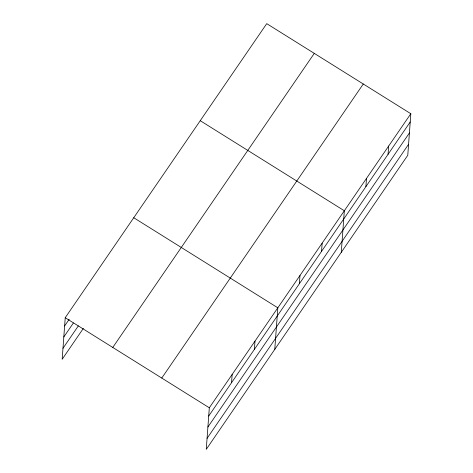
<?xml version="1.0" encoding="UTF-8"?>
<svg xmlns="http://www.w3.org/2000/svg" width="473" height="473" viewBox="0 0 473 473"><rect width="100%" height="100%" fill="white"/><g stroke="black" fill="none" stroke-linecap="round" stroke-linejoin="round"><path stroke-width="0.71" d="M410.824 113.721L209.314 407.791L206.263 449.35L407.773 155.28L410.824 113.721L266.737 23.65L65.227 317.72L62.176 359.279L83.354 328.374M231.545 382.71L232.148 374.462M254.385 349.387L254.988 341.134M274.778 349.364L277.828 307.811L133.741 217.734M299.385 283.711L299.994 275.457M321.551 251.364L322.16 243.11M341.275 252.322L344.326 210.763L200.239 120.692M365.889 186.664L366.492 178.416M388.055 154.316L388.658 146.068M64.624 325.968L69.188 319.305M63.814 336.959L73.362 323.024M62.98 348.288L78.347 325.867M112.775 347.442L314.285 53.372M161.766 378.069L363.276 83.999M208.705 416.039L410.221 121.969M207.901 427.03L409.411 132.96M207.068 438.359L408.577 144.289M65.227 317.72L209.314 407.791"/></g></svg>
